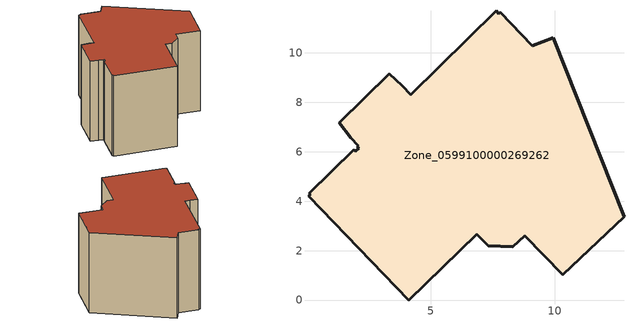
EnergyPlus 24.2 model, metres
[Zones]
Zone_0599100000269262
 floor ground (C_G): 0.08,4.32 1.88,6.07 1.95,6.01 2.08,6.14 2.02,6.21 2.06,6.25 1.76,6.56 1.3,7.17 3.33,9.15 3.85,8.67 4.19,8.31 7.65,11.69 7.75,11.59 7.81,11.64 9.1,10.29 9.94,10.61 12.81,3.37 10.34,1.02 8.79,2.61 8.32,2.16 7.32,2.19 6.86,2.66 4.11,0 0.05,4.19 0.13,4.27 z0
 wall outside (C_F): 7.32,2.19 8.32,2.16 8.79,2.61 10.34,1.02 12.81,3.37 9.94,10.61 9.1,10.29 7.81,11.64 7.75,11.59 7.65,11.69 4.19,8.31 3.85,8.67 3.33,9.15 1.3,7.17 1.76,6.56 2.06,6.25 2.02,6.21 2.08,6.14 1.95,6.01 1.88,6.07 0.08,4.32 0.13,4.27 0.05,4.19 4.11,0 6.86,2.66 7.32,2.19 z0:8.3
 roof outside (C_R): 1.95,6.01 1.88,6.07 0.08,4.32 0.13,4.27 0.05,4.19 4.11,0 6.86,2.66 7.32,2.19 8.32,2.16 8.79,2.61 10.34,1.02 12.81,3.37 9.94,10.61 9.1,10.29 7.81,11.64 7.75,11.59 7.65,11.69 4.19,8.31 3.85,8.67 3.33,9.15 1.3,7.17 1.76,6.56 2.06,6.25 2.02,6.21 2.08,6.14 z8.3
[BUILDING]
Pand.0599100000269262: North Axis=0; Terrain=City; Loads Convergence Tolerance Value=0.04; Temperature Convergence Tolerance Value=0.4; Solar Distribution=FullExterior; Maximum Number of Warmup Days=25; Minimum Number of Warmup Days=1
[Site:Location]
Rotterdam.The.Hague.AP_ZH_NLD Design_Conditions: Latitude=51.96; Longitude=4.45; Time Zone=1; Elevation=-4.5
[SITE:GROUNDTEMPERATURE:BUILDINGSURFACE]
18, 18, 18, 18, 18, 18, 18, 18, 18, 18, 18, 18
[MATERIAL] Thermal Absorptance=0.9; Solar Absorptance=0.7; Visible Absorptance=0.7
Name | Roughness | Thickness | Conductivity | Density | Specific Heat
G.TI.1975-1991 | MediumSmooth | 0.15 | 0.288461 | 540 | 1210
F.TI.1975-1991 | Rough | 0.3 | 0.230769 | 1920 | 840
R.TI.1975-1991 | MediumRough | 0.2 | 0.153846 | 1500 | 1000
[CONSTRUCTION]
C_G: G.TI.1975-1991
C_F: F.TI.1975-1991
C_R: R.TI.1975-1991
[ZONE]
Zone_0599100000269262: Type=1; Multiplier=1; Ceiling Height=Autocalculate; Volume=Autocalculate; Floor Area=autocalculate; Part of Total Floor Area=Yes
[ZONEINFILTRATION:DESIGNFLOWRATE]
Infil_Zone_0599100000269262: Zone or ZoneList or Space or SpaceList=Zone_0599100000269262; Schedule=AlwaysOn; Design Flow Rate Calculation Method=Flow/Area; Flow Rate per Floor Area=0.003; Constant Term Coefficient=1; Temperature Term Coefficient=0; Velocity Term Coefficient=0; Velocity Squared Term Coefficient=0
[HVACTEMPLATE:ZONE:IDEALLOADSAIRSYSTEM]
Zone_0599100000269262: Maximum Heating Supply Air Temperature=50; Minimum Cooling Supply Air Temperature=13; Maximum Heating Supply Air Humidity Ratio=0.0156; Minimum Cooling Supply Air Humidity Ratio=0.0077; Heating Limit=NoLimit; Cooling Limit=NoLimit; Dehumidification Control Type=ConstantSensibleHeatRatio; Cooling Sensible Heat Ratio=0.7; Dehumidification Setpoint=60; Humidification Control Type=None; Humidification Setpoint=30; Outdoor Air Method=None; Outdoor Air Flow Rate per Person=0.00944; Outdoor Air Flow Rate per Zone Floor Area=0; Outdoor Air Flow Rate per Zone=0; Demand Controlled Ventilation Type=None; Outdoor Air Economizer Type=NoEconomizer; Heat Recovery Type=None; Sensible Heat Recovery Effectiveness=0.7; Latent Heat Recovery Effectiveness=0.65
[ZONECONTROL:THERMOSTAT]
ThermostatControl_Zone_0599100000269262: Zone or ZoneList=Zone_0599100000269262; Control Type Schedule=DualSetpointControlType; Control 1=Thermostat_Zone_0599100000269262; Temperature Difference Between Cutout And Setpoint=0
[THERMOSTATSETPOINT:DUALSETPOINT]
Thermostat_Zone_0599100000269262: Heating Setpoint Temperature Schedule=HeatingSetpoint_Zone_0599100000269262; Cooling Setpoint Temperature Schedule=CoolingSetpoint_Zone_0599100000269262
[SCHEDULE:COMPACT]
HeatingSetpoint_Zone_0599100000269262: Through: 12/31, For: AllDays, Until: 24:00, 21
CoolingSetpoint_Zone_0599100000269262: Through: 12/31, For: AllDays, Until: 24:00, 24
DualSetpointControlType: Through: 12/31, For: AllDays, Until: 24:00, 4
AlwaysOn: Through: 12/31, For: AllDays, Until: 24:00, 1
